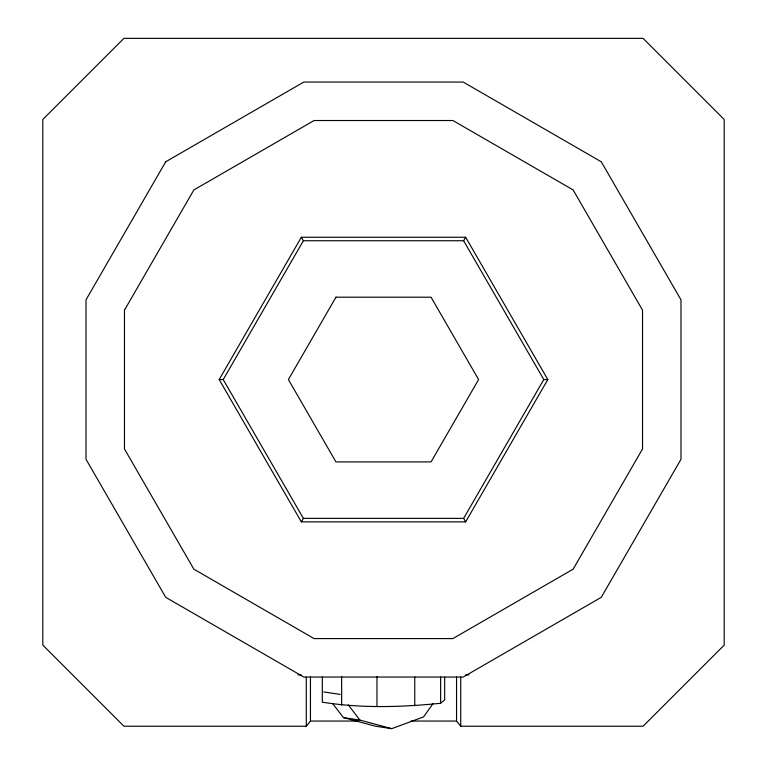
<?xml version="1.0" encoding="UTF-8"?>
<svg xmlns="http://www.w3.org/2000/svg" width="767" height="767" viewBox="0 0 767 767"><rect width="100%" height="100%" fill="white"/><g stroke="black" fill="none" stroke-linecap="round" stroke-linejoin="round"><path stroke-width="1.15" d="M219.189 379.56L301.345 237.252L465.655 237.252L547.811 379.56L465.655 521.857L301.345 521.857L219.189 379.56L223.216 379.56L303.358 240.742L301.345 237.252M301.345 521.857L303.358 518.367L223.216 379.56M303.358 240.742L463.642 240.742L465.655 237.252M465.655 521.857L463.642 518.367L543.784 379.56L547.811 379.56M433.077 703.531L423.585 716.877L391.745 728.65L375.245 726.157L343.415 717.586L332.485 703.339M456.547 676.801L456.547 721.047L460.718 726.224L643.072 726.224L724.192 645.105L724.192 119.47L643.072 38.35L123.928 38.35L42.808 119.47L42.808 645.105L123.928 726.224L306.282 726.224L310.462 721.047L310.462 676.801M322.322 677.021L322.322 702.179C361.362 708.42 401.4 707.27 440.632 703.262L444.668 699.907L444.668 677.146M465.665 675.018L468.992 674.759M303.358 518.367L463.642 518.367M310.462 721.047L358.352 721.047M411.045 721.047L456.547 721.047M297.999 674.759L301.335 675.018M323.741 691.939L340.241 694.423M343.415 717.586L359.915 720.079L391.745 728.65M348.256 704.873L359.915 720.079M463.642 240.742L543.784 379.56M460.718 677.088L460.718 726.224M440.632 676.906L440.632 703.262M414.765 677.012L414.765 705.765M376.961 676.513L376.961 706.465M341.651 676.341L341.651 705.094M306.282 677.088L306.282 726.224M124.465 310.146L124.465 448.963L193.869 569.181L314.087 638.585L452.904 638.585L573.122 569.181L642.525 448.963L642.525 310.146L573.122 189.928L452.904 120.524L314.087 120.524L193.869 189.928L124.465 310.146M165.71 161.779L86 299.839L86 459.27L165.71 597.33L303.79 677.05L463.21 677.05L601.27 597.33L680.991 459.27L680.991 299.839L601.28 161.779L463.21 82.059L303.79 82.059L165.71 161.779M335.946 297.193L288.402 379.56L335.946 461.916L431.044 461.916L478.598 379.56L431.044 297.193L335.946 297.193"/></g></svg>
